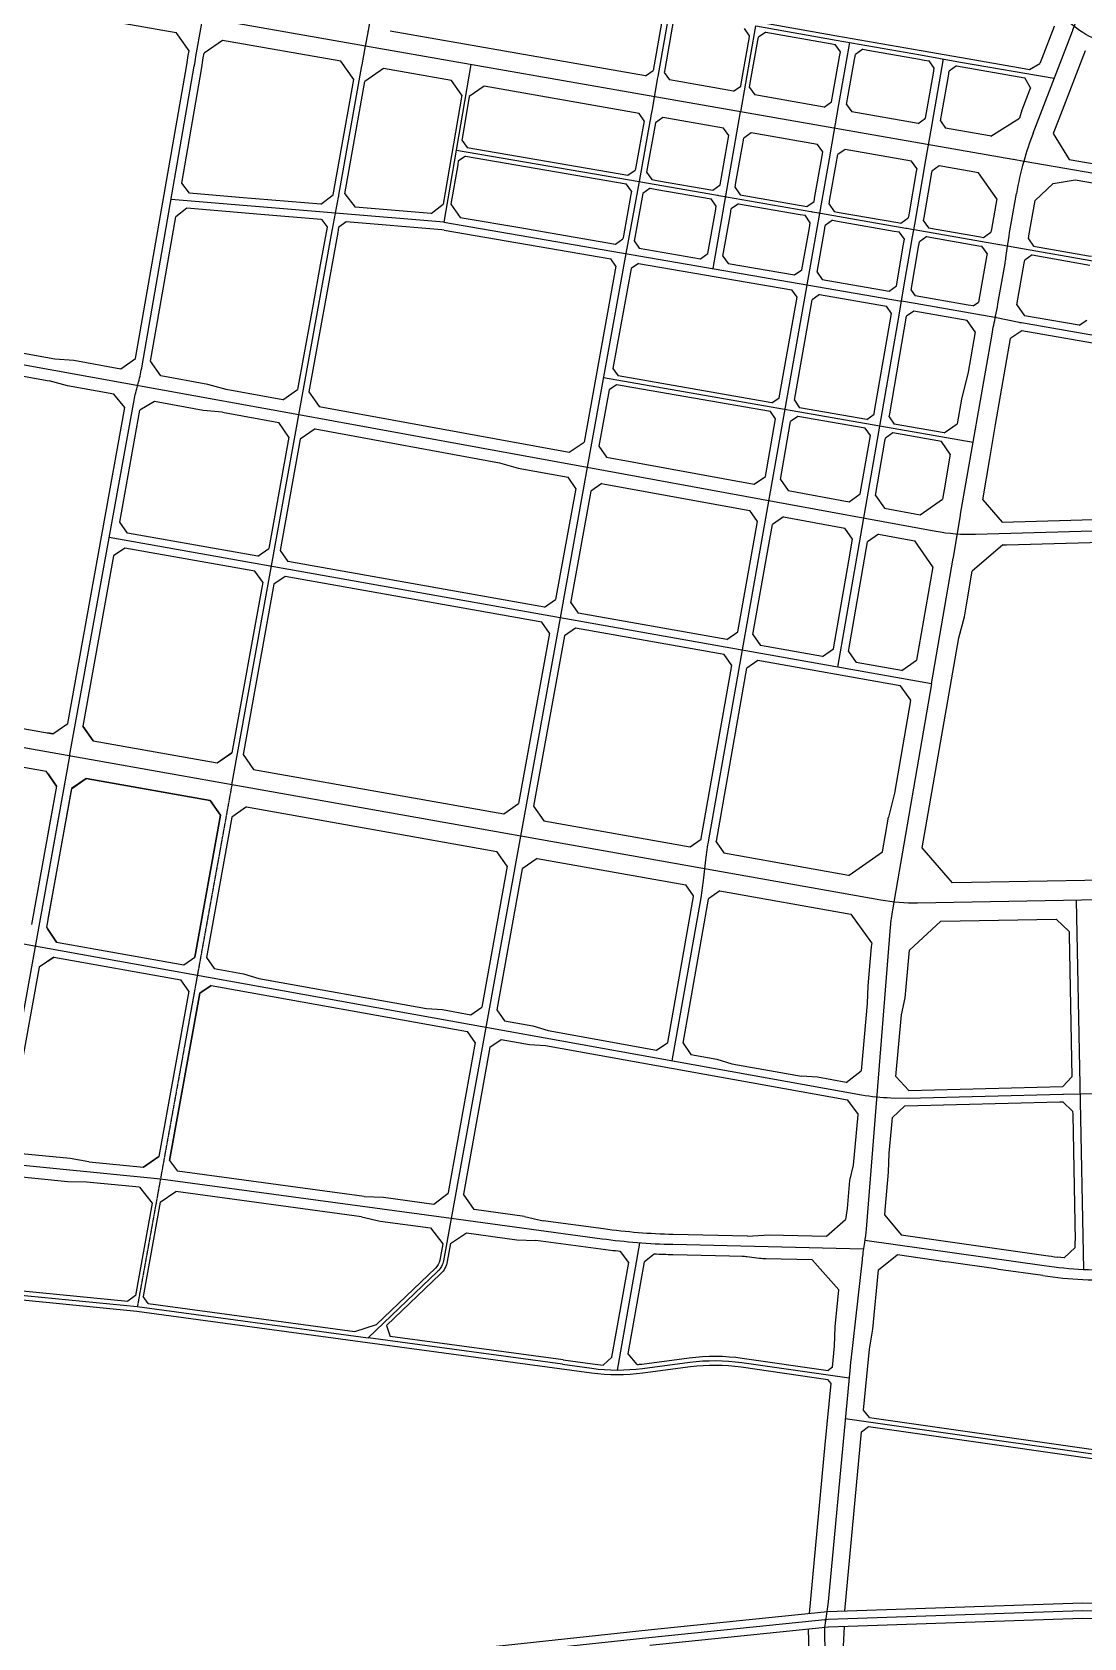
# Model space of a CAD drawing. Extents: x 529262 to 576451, y 2694391 to 2717535.
# Drawn here: x 542030 to 543685, y 2708469 to 2710996 of the extents above; entities that cross this region are included whole.
import ezdxf

# ---------------------------------------------------------------- set-up
doc = ezdxf.new("R2010")
doc.units = 0
doc.linetypes.add('DOTE', pattern=[2.42, 2, -0.2, 0.02, -0.2])
doc.layers.add('RD-中线', color=40, linetype='Continuous')
doc.layers.add('RD-红线', color=7, linetype='Continuous')

msp = doc.modelspace()

# ---------------------------------------------------------------- linework, layer by layer
at = {"layer": 'RD-中线', "linetype": 'Continuous', "flags": 128}
for points in [[(543604.689, 2710836.509), (543666.663, 2710996.92, 0.00194567), (543667.496, 2710999.101), (543675.002, 2711018.987, -0.00152731), (543675.654, 2711020.7), (543762.707, 2711247.148), (543825.032, 2711404.192, -0.01426678), (543831.797, 2711419.915), (543832.81, 2711422.096)], [(543071.138, 2711248.404), (543014.381, 2710925.624, 0.00033488), (543013.688, 2710921.665), (543005.372, 2710873.997, -0.00160454), (543002.002, 2710855.039), (542984.888, 2710760.527)], [(543297.846, 2709996.748), (543393.933, 2710550.513), (543393.933, 2710550.513), (543401.602, 2710594.707), (543401.602, 2710594.707), (543414.195, 2710667.284, 0.00029731), (543414.256, 2710667.636), (543419.649, 2710698.938, -0.00015321), (543419.68, 2710699.119), (543434.624, 2710785.535, -0.0003625), (543434.698, 2710785.964), (543446.487, 2710853.553, -0.00018668), (543446.526, 2710853.773), (543463.971, 2710953.353)], [(543604.689, 2710836.509, 0.0233511), (543589.918, 2710792.231, 0.0233511)], [(543589.918, 2710792.231, 0.02599691), (543578.411, 2710741.562)], [(543867.195, 2710489.102), (543586.447, 2710538.141, -0.00759559), (543582.866, 2710538.823), (543544.775, 2710546.676)], [(542903.502, 2710311.08), (543451.582, 2710210.559, 0.05235837), (543514.056, 2710205.753), (543828.214, 2710214.505, 0.00267531), (543988.643, 2710219.829), (544398.885, 2710233.512, -0.00200272), (544403.689, 2710233.653, -0.00200272)], [(542689.475, 2709129.121), (542677.476, 2709062.856, -0.15831505), (542668.702, 2709046.532), (542558.835, 2708941.351)], [(543338.018, 2709081.18), (543038.187, 2709088.101, -0.02795619), (542926.798, 2709096.917), (542689.475, 2709129.121)], [(543340.139, 2709095.428), (543622.283, 2709055.201, 0.04436097), (543746.076, 2709048.639), (544393.669, 2709071.772)], [(542864.424, 2708899.883), (542910.914, 2708893.574, 0.06635075), (542990.186, 2708893.386), (543064.768, 2708903.148, -0.06831022), (543146.358, 2708902.636), (543315.318, 2708878.364)]]:
    msp.add_lwpolyline(points, format="xyb", dxfattribs=at)
at = {"layer": 'RD-中线'}
for points in [[(542554.693, 2710973.539), (542558.615, 2710995.222, 0.0015719), (542559.165, 2710998.317), (542621.247, 2711354.286)], [(542089.253, 2709856.71), (542189.559, 2710410.648, -0.02016363), (542194.825, 2710434.255), (542197.626, 2710444.793, 0.02184275), (542203.243, 2710470.383), (542285.397, 2710942.114, 0.012582), (542287.612, 2710957.047), (542296.585, 2711006.776, 0.01964869), (542299.856, 2711030.117)], [(542344.399, 2709811.365), (542502.232, 2710682.996, -0.00211032), (542502.694, 2710685.486), (542512.24, 2710735.776, 0.0028271), (542512.854, 2710739.113), (542549.125, 2710942.749, -0.00067113), (542549.362, 2710944.07), (542554.693, 2710973.539)], [(543589.918, 2710792.231), (543574.034, 2710795.157, 0.00224335), (543572.709, 2710795.395), (542554.705, 2710973.537)], [(543564.682, 2710658.807), (543552.557, 2710660.912, -0.00031995), (543551.927, 2710661.022), (543417.904, 2710684.47, 0.00248414), (543416.435, 2710684.719), (543406.035, 2710686.433, -0.00238612), (543404.623, 2710686.672), (543270.248, 2710710.128, -0.00406824), (543267.847, 2710710.567), (543257.751, 2710712.499, 0.00421948), (543255.261, 2710712.954), (543122.266, 2710736.085, -0.00374178), (543120.058, 2710736.486), (543110.554, 2710738.286, 0.00401842), (543108.181, 2710738.716), (542984.802, 2710760.034)], [(543886.814, 2710602.098), (543712.795, 2710632.933, -0.00177677), (543711.746, 2710633.123), (543706.121, 2710634.161, 0.00248969), (543704.65, 2710634.425), (543579.398, 2710656.251, 0.00015078), (543579.101, 2710656.303), (543564.682, 2710658.807)]]:
    msp.add_lwpolyline(points, format="xyb", dxfattribs=at)
for points in [[(542554.705, 2710973.537), (542295.208, 2711018.946)], [(542697.562, 2710810.173), (542984.888, 2710760.527)], [(544262.103, 2710676.059), (543916.22, 2710735.948), (543904.039, 2710738.093), (543590.569, 2710792.111), (543589.918, 2710792.231)], [(542089.253, 2709856.71), (542054.946, 2709667.251)]]:
    msp.add_lwpolyline(points, dxfattribs=at)
at = {"layer": 'RD-中线', "linetype": 'Continuous'}
for points in [[(543704.306, 2710984.226, -0.1005191), (543663.709, 2711009.396)], [(543037.117, 2709377.532), (543082.431, 2709633.642, 0.015839), (543086.958, 2709664.987), (543090.171, 2709693.606, -0.015839), (543094.698, 2709724.95), (543285.818, 2710805.134, 0.00033484), (543285.888, 2710805.53), (543299.263, 2710881.719, 0.00005398), (543299.274, 2710881.782), (543316.382, 2710979.357)], [(540548.182, 2710737.322), (541687.605, 2710531.783, 0.00002463), (541687.634, 2710531.777), (541733.316, 2710523.542, -0.0000262), (541733.347, 2710523.536), (542449.949, 2710394.264)], [(543564.682, 2710658.807), (543566.865, 2710674.079, -0.00732814), (543568.237, 2710682.765), (543578.411, 2710741.562)], [(543445.012, 2709970.594), (543479.19, 2710168.12, 0.00146789), (543479.485, 2710169.857), (543490.399, 2710235.214, -0.00183941), (543490.77, 2710237.389), (543540.19, 2710520.502, -0.01214194), (543545.896, 2710549.074), (543545.825, 2710548.759, 0.00814343), (543549.507, 2710567.952), (543560.621, 2710631.44, 0.00781747), (543562.093, 2710640.704), (543564.682, 2710658.807)], [(545717.827, 2709667.062), (543423.108, 2709625.377, -0.04854963), (543365.166, 2709629.956), (541235.627, 2710008.415)], [(540814.696, 2709778.005), (543334.76, 2709323.897, 0.03886549), (543381.093, 2709319.221), (543407.415, 2709318.618), (543651.645, 2709324.826, -0.00145497), (543652.343, 2709324.841), (543704.487, 2709325.863, -0.00145327), (543705.185, 2709325.875), (543779.013, 2709326.892), (543878.347, 2709329.266)]]:
    msp.add_lwpolyline(points, format="xyb", dxfattribs=at)
at = {"layer": 'RD-中线', "linetype": 'Continuous', "flags": 128}
for points in [[(543144.811, 2710870.278), (543168.768, 2711005.405)], [(543168.768, 2711005.405), (543295.001, 2710983.108), (543427.525, 2710959.856), (543490.655, 2710948.591), (543638.132, 2710922.946)], [(542720.508, 2710944.529), (542678.141, 2710696.456)], [(543101.338, 2710623.615), (543144.74, 2710870.291)], [(542984.888, 2710760.527), (542964.364, 2710647.189)], [(542507.273, 2710710.83), (542248.903, 2710732.566)], [(542678.141, 2710696.456), (542507.273, 2710710.83)], [(542678.141, 2710696.456), (543397.765, 2710572.594)], [(542964.364, 2710647.189), (542903.502, 2710311.08)], [(543544.775, 2710546.676), (543419.068, 2710568.573), (543397.765, 2710572.594)], [(543510.436, 2710350.052), (542928.942, 2710451.567)], [(542449.949, 2710394.264), (542903.502, 2710311.08)], [(542903.502, 2710311.08), (542860.653, 2710074.445)], [(542860.653, 2710074.445), (542151.501, 2710200.475)], [(542860.653, 2710074.445), (542798.404, 2709730.68)], [(543445.012, 2709970.594), (542860.653, 2710074.445)], [(542089.253, 2709856.71), (541973.351, 2709216.645)], [(542798.404, 2709730.68), (542689.474, 2709129.116)], [(543672.435, 2709629.906), (543683.833, 2709049.185)], [(542689.475, 2709129.121), (542232.097, 2709191.187), (541973.351, 2709216.645)], [(542951.007, 2708890.85), (542986.357, 2709090.644)], [(541937.032, 2709016.075), (542195.779, 2708990.617), (542558.835, 2708941.351)], [(542864.424, 2708899.883), (542558.835, 2708941.351)], [(543309.346, 2708814.583), (543841.724, 2708738.408), (544366.258, 2708655.615)], [(542371.563, 2708402.84), (543000.432, 2708470.176), (543282.194, 2708498.93), (543682.382, 2708512.537), (543873.389, 2708507.004), (544365.941, 2708476.836), (544616.188, 2708460.513)]]:
    msp.add_lwpolyline(points, dxfattribs=at)
at = {"layer": 'RD-中线', "linetype": 'Continuous', "ltscale": 100}
msp.add_lwpolyline([(543445.012, 2709970.594), (543383.461, 2709614.86, 0.02286361), (543380.025, 2709587.654), (543341.961, 2709112.225, -0.01742204), (543339.568, 2709091.463), (543337.186, 2709075.654, 0.00955524), (543335.694, 2709064.286), (543318.044, 2708906.438, 0.00449919), (543316.941, 2708895.697), (543282.325, 2708525.99, -0.02530922), (543277.971, 2708495.953), (543278.639, 2708499.343, 0.05546752), (543276.419, 2708472.893), (543306.031, 2707379.259), (543322.775, 2707248.536), (543385.502, 2706941.474), (543476.329, 2706671.778), (543502.965, 2706608.592, -0.01270068), (543525.209, 2706551.842)], format="xyb", dxfattribs=at)
at = {"layer": 'RD-中线', "linetype": 'DOTE', "ltscale": 0.5}
msp.add_lwpolyline([(542344.399, 2709811.365), (542195.779, 2708990.617)], dxfattribs=at)
at = {"layer": 'RD-红线'}
for p, q in [((543546.197, 2709049.887), (543472.221, 2709060.434)), ((543620.029, 2709039.36), (543550.535, 2709049.269))]:
    msp.add_line(p, q, dxfattribs=at)
at = {"layer": 'RD-红线', "linetype": 'Continuous', "flags": 128}
for points in [[(543057.878, 2711224.959), (543006.893, 2710935.007)], [(543038.554, 2711011.129), (543038.208, 2711009.158), (543037.168, 2711003.244), (543025.493, 2710936.849), (543024.973, 2710933.892), (543024.627, 2710931.921)], [(543186.904, 2711009.31), (543296.215, 2710990.002), (543428.745, 2710966.749), (543491.87, 2710955.485), (543590.816, 2710938.279), (543598.911, 2710936.871)], [(543144.894, 2710910.844), (543146.635, 2710920.669), (543158.031, 2710984.947), (543158.905, 2710989.873)], [(543158.692, 2710908.475), (543160.441, 2710918.343), (543171.822, 2710982.535), (543172.694, 2710987.455)], [(543184.28, 2710995.557), (543285.648, 2710977.652), (543293.516, 2710976.262)], [(543638.053, 2711004.912), (543637.98, 2711004.721), (543618.431, 2710953.929), (543615.48, 2710946.262)], [(543287.805, 2710885.855), (543290.395, 2710900.625), (543300.247, 2710956.818), (543301.627, 2710964.688)], [(543311.447, 2710881.725), (543314.038, 2710896.504), (543323.883, 2710952.657), (543325.265, 2710960.538)], [(543336.843, 2710968.66), (543344.724, 2710967.277), (543426.305, 2710952.963), (543433.284, 2710951.718), (543441.135, 2710950.317)], [(543435.437, 2710860.023), (543447.852, 2710930.892), (543449.228, 2710938.747)], [(543459.078, 2710855.89), (543461.667, 2710870.667), (543471.462, 2710926.577), (543472.84, 2710934.447)], [(543484.404, 2710942.573), (543591.497, 2710923.951)], [(542503.792, 2710739.563), (542536.088, 2710920.882)], [(542522.39, 2710741.33), (542553.846, 2710917.928)], [(543600.623, 2710907.773), (543599.292, 2710904.357), (543587.105, 2710873.066), (543583.502, 2710860.378)], [(542706.193, 2710896.351), (542676.95, 2710725.124)], [(542717.986, 2710894.121), (542707.173, 2710830.809), (542706.333, 2710825.89)], [(542993.058, 2710856.161), (542979.917, 2710783.589), (542979.034, 2710778.709)], [(543010.81, 2710853.175), (542996.711, 2710775.31)], [(543112.31, 2710755.223), (543123.384, 2710818.164), (543125.986, 2710832.951)], [(543135.932, 2710750.983), (543137.321, 2710758.878), (543147.033, 2710814.073), (543149.63, 2710828.832)], [(543260.217, 2710729.317), (543261.607, 2710737.172), (543271.351, 2710792.247), (543273.97, 2710807.045)], [(542700.609, 2710792.375), (542699.766, 2710787.437), (542699.682, 2710786.944), (542689.1, 2710724.987)], [(543283.832, 2710725.037), (543285.23, 2710732.933), (543295.009, 2710788.202), (543297.617, 2710802.945)], [(543421.702, 2710781.233), (543420.852, 2710776.316), (543409.593, 2710711.211), (543409.081, 2710708.251), (543408.228, 2710703.316)], [(543661.721, 2710795.071), (543906.613, 2710752.87), (543918.8, 2710750.724), (544231.447, 2710696.59)], [(543445.336, 2710777.056), (543444.482, 2710772.12), (543442.775, 2710762.246), (543432.734, 2710704.179), (543431.883, 2710699.262)], [(543607.893, 2710730.488), (543636.332, 2710757.403), (543671.139, 2710763.006)], [(543671.139, 2710763.006), (543716.4, 2710755.206)], [(542356.053, 2710735.594), (542277.922, 2710742.167)], [(542484.562, 2710724.783), (542356.053, 2710735.594)], [(542972.975, 2710745.252), (542972.077, 2710740.292), (542960.283, 2710675.158), (542959.4, 2710670.281)], [(542990.652, 2710741.853), (542978.069, 2710672.361), (542977.17, 2710667.399)], [(543547.477, 2710733.328), (543539.122, 2710685.595), (543538.26, 2710680.67)], [(543597.372, 2710670.383), (543598.234, 2710675.312), (543607.893, 2710730.488)], [(542389.929, 2710708.66), (542273.788, 2710718.43)], [(542486.25, 2710700.556), (542485.154, 2710700.649), (542389.929, 2710708.66)], [(542657.698, 2710710.218), (542538.602, 2710720.237)], [(543093.317, 2710647.282), (543105.027, 2710713.834), (543106.418, 2710721.737)], [(543116.983, 2710643.284), (543128.657, 2710709.634), (543130.041, 2710717.498)], [(542512.352, 2710688.371), (542511.704, 2710684.793), (542510.894, 2710680.32), (542465.565, 2710429.988)], [(542494.352, 2710689.984), (542494.156, 2710688.902), (542483.415, 2710629.589)], [(542674.676, 2710684.705), (542524.098, 2710697.372)], [(542678.537, 2710684.211), (542940.459, 2710639.129)], [(542703.79, 2710704.217), (542803.645, 2710687.03)], [(542803.645, 2710687.03), (542833.21, 2710681.942)], [(542833.21, 2710681.942), (542947.863, 2710662.208)], [(543241.197, 2710621.819), (543252.895, 2710687.936), (543254.293, 2710695.837)], [(543264.866, 2710617.84), (543276.518, 2710683.697), (543277.909, 2710691.557)], [(542985.314, 2710655.762), (543081.772, 2710639.159)], [(543389.698, 2710596.293), (543401.087, 2710661.93), (543402.453, 2710669.804)], [(543412.902, 2710589.64), (543424.741, 2710657.868), (543426.11, 2710665.762)], [(543605.505, 2710658.807), (543691.832, 2710643.764), (543696.753, 2710642.907)], [(542483.415, 2710629.589), (542472.19, 2710567.597)], [(542983.823, 2710631.665), (543225.38, 2710590.089)], [(543125.135, 2710631.696), (543229.654, 2710613.706)], [(543532.398, 2710647.18), (543531.535, 2710642.254), (543519.027, 2710570.793)], [(543579.243, 2710566.814), (543590.648, 2710631.971), (543591.509, 2710636.892)], [(543603.076, 2710645.02), (543694.143, 2710629.151)], [(542948.603, 2710627.492), (542898.47, 2710350.637)], [(542972.287, 2710623.592), (542943.792, 2710466.231)], [(543273.017, 2710606.243), (543378.149, 2710588.147)], [(543205.578, 2710420.507), (543233.531, 2710578.491)], [(543268.743, 2710582.625), (543374.019, 2710564.505)], [(543510.547, 2710564.819), (543502.505, 2710566.22), (543419.167, 2710580.737)], [(542472.19, 2710567.597), (542457.759, 2710487.906)], [(543229.229, 2710416.424), (543257.2, 2710574.512)], [(543354.685, 2710394.51), (543355.541, 2710399.442), (543382.175, 2710552.94)], [(543500.841, 2710542.148), (543500.821, 2710542.152), (543417.341, 2710556.693)], [(543378.324, 2710390.362), (543379.178, 2710395.284), (543405.772, 2710548.551)], [(543677.463, 2710534.425), (543591.437, 2710549.452)], [(541740.348, 2710503.982), (542056.922, 2710446.874)], [(541943.666, 2710503.886), (542066.087, 2710481.802)], [(543513.434, 2710524.235), (543502.368, 2710460.846)], [(543525.484, 2710259.951), (543536.535, 2710324.842), (543545.839, 2710378.407), (543569.444, 2710513.622), (543569.592, 2710514.287), (543569.612, 2710514.377)], [(543842.323, 2710481.265), (543586.834, 2710525.892)], [(542457.759, 2710487.906), (542447.861, 2710433.241)], [(543194.012, 2710412.398), (542951.924, 2710454.661)], [(543502.368, 2710460.846), (543491.984, 2710418.021)], [(542937.745, 2710432.837), (542921.714, 2710344.306)], [(543191.527, 2710398.62), (542949.305, 2710440.906)], [(542481.637, 2710406.753), (542875.19, 2710334.573)], [(543343.113, 2710386.369), (543237.356, 2710404.831)], [(543491.984, 2710418.021), (543485.319, 2710379.503)], [(542329.497, 2710397.703), (542418.19, 2710381.703)], [(543183.62, 2710296.401), (543199.655, 2710387.027)], [(543207.194, 2710291.886), (543223.305, 2710382.944)], [(543340.739, 2710372.571), (543234.872, 2710391.053)], [(543464.848, 2710365.117), (543386.457, 2710378.802)], [(542434.319, 2710358.457), (542402.588, 2710183.226)], [(542452.023, 2710355.204), (542420.328, 2710180.172)], [(542475.311, 2710371.313), (542765.583, 2710318.075)], [(543332.919, 2710269.069), (543348.872, 2710361.011)], [(543356.861, 2710266.669), (543371.656, 2710351.932), (543372.511, 2710356.863)], [(543460.507, 2710351.663), (543384.084, 2710365.004)], [(542933.768, 2710326.879), (542933.769, 2710326.879), (543166.143, 2710284.26)], [(543474.497, 2710331.719), (543464.707, 2710275.644), (543462.106, 2710260.74)], [(542885.291, 2710277.854), (542853.64, 2710103.065)], [(542926.351, 2710285.539), (542931.28, 2710284.635), (543159.011, 2710242.868)], [(542908.885, 2710273.458), (542877, 2710097.375)], [(543219.258, 2710274.519), (543315.434, 2710256.879)], [(543140.406, 2710052.163), (543171.075, 2710225.501)], [(543212.126, 2710233.126), (543308.536, 2710215.444)], [(543370.759, 2710246.732), (543427.141, 2710236.392)], [(543555.894, 2710224.926), (543826.298, 2710232.459)], [(542385.204, 2710171.13), (542180.223, 2710207.559)], [(543188.521, 2710186.351), (543194.649, 2710220.986)], [(543361.652, 2710205.702), (543404.292, 2710197.882), (543418.511, 2710195.274)], [(542380.831, 2710147.531), (542175.947, 2710183.943)], [(543164.032, 2710047.941), (543188.521, 2710186.351)], [(543314.267, 2710021.191), (543344.167, 2710193.513)], [(543314.676, 2710163.931), (543320.609, 2710198.126)], [(543557.035, 2710188.944), (543562.833, 2710189.105), (543825.572, 2710196.425)], [(542836.256, 2710090.969), (542432.464, 2710162.731)], [(543290.658, 2710025.511), (543314.676, 2710163.931)], [(543447.097, 2710154.417), (543421.423, 2710007.349)], [(542392.967, 2710130.089), (542344.435, 2709862.076)], [(542410.706, 2710127.036), (542362.181, 2709859.055)], [(542831.883, 2710067.37), (542428.091, 2710139.132)], [(543123.011, 2710040.007), (542889.423, 2710081.52)], [(542844.018, 2710049.929), (542795.487, 2709781.916)], [(543118.852, 2710016.371), (542885.05, 2710057.921)], [(542867.666, 2710045.826), (542819.14, 2709777.845)], [(543273.254, 2710013.306), (543176.178, 2710030.559)], [(543834.897, 2709663.687), (543477.713, 2709657.239), (543430.36, 2709712.554), (543487.968, 2710042.546)], [(543395.927, 2709967.129), (543395.398, 2709967.223), (543172.019, 2710006.922)], [(543398.221, 2709991.097), (543397.745, 2709991.182), (543326.421, 2710003.858)], [(541671.145, 2709961.485), (542063.092, 2709891.829)], [(543412.216, 2709944.538), (543412.123, 2709943.902), (543386.761, 2709798.622)], [(541646.295, 2709904.961), (541651.255, 2709904.08), (542052.337, 2709832.8)], [(542126.105, 2709880.63), (542321.256, 2709845.948)], [(542115.35, 2709821.602), (542310.437, 2709786.931)], [(542378.361, 2709835.8), (542772.307, 2709765.788)], [(542068.517, 2709809.545), (542029.066, 2709591.677)], [(542092.17, 2709805.474), (542091.282, 2709800.57), (542052.692, 2709587.455)], [(543386.761, 2709798.622), (543377.231, 2709760.695)], [(542367.542, 2709776.782), (542761.488, 2709706.771)], [(542326.617, 2709763.676), (542286.164, 2709540.273)], [(542344.363, 2709760.655), (542304.415, 2709540.043)], [(542835.32, 2709754.59), (543065.281, 2709713.721)], [(543367.749, 2709705.88), (543367.75, 2709705.885), (543377.246, 2709760.768)], [(542824.501, 2709695.572), (543058.618, 2709653.965)], [(543118.449, 2709704.272), (543314.549, 2709669.422), (543315.534, 2709669.247)], [(542777.669, 2709683.516), (542737.551, 2709461.967)], [(542801.322, 2709679.444), (542761.175, 2709457.736)], [(543111.785, 2709644.516), (543318.096, 2709607.851), (543318.363, 2709607.804)], [(543388.778, 2709352.45), (543397.532, 2709449.885), (543403.673, 2709476.332), (543410.406, 2709551.268), (543459.426, 2709596.899)], [(543459.426, 2709596.899), (543641.044, 2709600.177)], [(543661.401, 2709580.573), (543661.496, 2709575.711), (543665.885, 2709352.109)], [(542068.825, 2709564.208), (542268.744, 2709528.183)], [(543350.975, 2709562.86), (543350.097, 2709556.601), (543344.76, 2709495.537), (543343.869, 2709467.234), (543334.353, 2709361.318)], [(542041.288, 2709524.479), (541993.05, 2709258.083)], [(542064.515, 2709540.598), (542264.442, 2709504.572)], [(542311.681, 2709496.06), (542715.298, 2709423.329)], [(542276.542, 2709487.137), (542229.436, 2709226.995)], [(542294.261, 2709483.97), (542246.55, 2709220.49), (542246.55, 2709220.49)], [(542841.794, 2709424.921), (543012.589, 2709394.145)], [(542727.397, 2709405.894), (542684.688, 2709170.03), (542684.549, 2709169.264)], [(542750.482, 2709398.684), (542708.669, 2709167.771)], [(542837.753, 2709401.263), (543312.689, 2709315.681)], [(543131.067, 2709372.795), (543240.517, 2709353.073)], [(543409.206, 2709330.667), (543651.269, 2709336.82)], [(543329.082, 2709294.444), (543328.935, 2709292.56), (543321.783, 2709212.959), (543316.132, 2709189.169), (543312.167, 2709145.044), (543309.926, 2709127.704)], [(543402.82, 2709306.497), (543646.539, 2709312.692), (543651.567, 2709312.82)], [(543666.945, 2709298.119), (543667.044, 2709293.091), (543670.952, 2709093.98)], [(543371.743, 2709134.759), (543372.155, 2709142.271), (543377.52, 2709201.979), (543378.462, 2709232.016), (543381.969, 2709271.055), (543383.397, 2709288.167)], [(542552.631, 2709163.837), (542258.742, 2709203.718)], [(542199.078, 2709178.358), (542116.007, 2709186.531)], [(542219.166, 2709153.445), (542192.821, 2709007.957)], [(542231.627, 2709154.911), (542204.761, 2709006.544)], [(542804.798, 2709132.641), (542725.525, 2709143.398)], [(542963.12, 2709028.19), (542968.717, 2709059.822)], [(542976.094, 2708963.764), (542993.267, 2709060.823)], [(541961.341, 2709020.717), (542181.088, 2708999.096)], [(542955.77, 2708986.649), (542963.12, 2709028.19)], [(542212.888, 2708995.359), (542537.88, 2708951.258)], [(542942.373, 2708910.93), (542955.77, 2708986.649)], [(542967.67, 2708916.151), (542976.094, 2708963.764)], [(542865.366, 2708906.819), (542593.45, 2708943.718)], [(543277.917, 2708773.897), (543286.879, 2708869.615)], [(543347.154, 2708816.245), (543842.765, 2708745.33), (544327.298, 2708668.851)], [(543308.62, 2708511.835), (543335.016, 2708793.749)], [(543345.847, 2708802.289), (543840.682, 2708731.485), (544329.853, 2708654.274)], [(543253.022, 2708508.015), (543277.917, 2708773.897)]]:
    msp.add_lwpolyline(points, dxfattribs=at)
at = {"layer": 'RD-红线'}
for points in [[(542041.481, 2711032.903), (542256.769, 2710995.219)], [(542515.785, 2710949.891), (542329.661, 2710982.461)], [(542995.32, 2710926.889), (542593.47, 2710997.209)], [(543686.855, 2710966.379), (543645.27, 2710858.603), (543636.518, 2710835.918)], [(542689.926, 2710919.418), (542582.768, 2710938.17)], [(542984.942, 2710867.793), (542741.148, 2710910.455)], [(543133.323, 2710902.74), (543032.752, 2710920.339)], [(543276.232, 2710877.732), (543166.815, 2710896.879)], [(543117.861, 2710844.534), (543025.329, 2710860.726), (543022.374, 2710861.243)], [(543423.863, 2710851.898), (543319.573, 2710870.148)], [(543265.846, 2710818.638), (543161.202, 2710836.949)], [(543538.129, 2710831.903), (543536.222, 2710832.236), (543467.205, 2710844.314)], [(542714.488, 2710814.353), (542967.491, 2710770.637)], [(543413.572, 2710792.787), (543309.188, 2710811.053)], [(542712.169, 2710800.546), (542964.838, 2710756.888)], [(543518.64, 2710774.401), (543456.913, 2710785.203)], [(542277.922, 2710742.167), (542265.549, 2710758.202)], [(543004.848, 2710763.674), (543015.751, 2710761.79), (543100.758, 2710747.102)], [(543547.477, 2710733.328), (543518.64, 2710774.401)], [(543002.195, 2710749.925), (543012.971, 2710748.063), (543098.272, 2710733.324)], [(543144.067, 2710739.398), (543248.656, 2710721.207)], [(542226.052, 2710531.409), (542256.268, 2710704.91)], [(542273.788, 2710718.43), (542256.268, 2710704.91)], [(543141.603, 2710725.617), (543238.255, 2710708.806), (543246.16, 2710707.431)], [(543291.96, 2710713.443), (543299.859, 2710712.065), (543391.721, 2710696.03), (543396.655, 2710695.169)], [(543289.475, 2710699.665), (543297.338, 2710698.293), (543386.447, 2710682.739), (543394.32, 2710681.365)], [(543440.014, 2710687.708), (543521.761, 2710673.406), (543526.686, 2710672.544)], [(543437.687, 2710673.902), (543445.578, 2710672.522), (543519.345, 2710659.616), (543524.271, 2710658.754)], [(543412.902, 2710589.64), (543419.168, 2710580.736)], [(542216.749, 2710477.992), (542226.052, 2710531.409)], [(542066.087, 2710481.802), (542096.118, 2710479.43), (542170.016, 2710466.1), (542193.13, 2710482.253)], [(542233, 2710454.738), (542216.749, 2710477.992)], [(542306.72, 2710441.44), (542233, 2710454.738)], [(542086.03, 2710439.08), (542056.951, 2710446.866)], [(542158.76, 2710425.961), (542086.03, 2710439.08)], [(542424.617, 2710417.124), (542335.711, 2710433.162), (542306.72, 2710441.44)], [(542086.347, 2709908.009), (542176.346, 2710405.027)], [(542176.343, 2710405.007), (542158.76, 2710425.961)], [(542329.488, 2710397.704), (542299.306, 2710400.608), (542222.77, 2710414.414), (542199.961, 2710400.746)], [(542168.127, 2710224.943), (542199.961, 2710400.746)], [(542765.583, 2710318.075), (542794.549, 2710309.712), (542873.237, 2710295.281)], [(542180.223, 2710207.559), (542168.127, 2710224.943)], [(542175.947, 2710183.943), (542158.505, 2710171.807), (542109.977, 2709903.81), (542126.105, 2709880.63)], [(542063.092, 2709891.829), (542086.347, 2709908.009)], [(542316.515, 2709522.608), (542362.765, 2709514.274), (542387.007, 2709506.873)], [(542387.13, 2709506.835), (542650.418, 2709459.391), (542675.546, 2709457.912), (542720.118, 2709449.88), (542720.131, 2709449.878)], [(542773.275, 2709440.301), (542817.845, 2709432.27), (542841.917, 2709424.884)], [(542750.482, 2709398.684), (542767.917, 2709410.783)], [(542767.917, 2709410.783), (542812.49, 2709402.752), (542837.625, 2709401.271)], [(543054.151, 2709404.93), (543066.3, 2709387.499), (543107.118, 2709380.144), (543131.067, 2709372.795)], [(543310.886, 2709343.425), (543265.553, 2709351.594), (543240.517, 2709353.073)], [(542119.573, 2709218.33), (542089.938, 2709223.512), (542013.475, 2709231.035), (541993.05, 2709258.083)], [(542119.932, 2709218.267), (542205.7, 2709209.829)], [(542205.708, 2709209.86), (542229.436, 2709226.995)], [(542115.943, 2709186.533), (542086.364, 2709187.187), (541998.285, 2709195.853)], [(542231.627, 2709154.911), (542256.597, 2709171.715)], [(542548.307, 2709132.131), (542256.597, 2709171.715)], [(542552.631, 2709163.837), (542582.761, 2709162.776), (542662.044, 2709152.017), (542684.548, 2709169.263)], [(542725.525, 2709143.398), (542708.669, 2709167.771)], [(542548.307, 2709132.131), (542577.631, 2709125.124), (542656.895, 2709114.368), (542676.212, 2709089.549)], [(542804.798, 2709132.641), (542834.075, 2709125.645)], [(542688.47, 2709089.896), (542713.433, 2709106.696), (542792.706, 2709095.938), (542822.837, 2709094.877)], [(543155.584, 2709101.395), (543189.64, 2709103.486), (543279.53, 2709101.556)], [(543671.126, 2709083.771), (543670.952, 2709093.98)], [(543347.154, 2708816.245), (543338.187, 2708827.618), (543347.186, 2708923.726), (543352.892, 2708955.177), (543361.646, 2709048.677), (543390.959, 2709072.02)], [(543653.549, 2709067.535), (543643.106, 2709068.653)], [(543472.221, 2709060.434), (543466.271, 2709061.283)], [(543550.535, 2709049.269), (543546.197, 2709049.887)], [(542192.821, 2709007.957), (542181.088, 2708999.096)], [(542212.888, 2708995.359), (542204.761, 2709006.544)], [(542537.88, 2708951.258), (542572.146, 2708962.4)], [(542942.373, 2708910.93), (542928.402, 2708898.742)], [(542981.992, 2708899.466), (542967.67, 2708916.151)], [(543289.305, 2708895.534), (543292.406, 2708928.652)], [(543289.305, 2708895.534), (543282.478, 2708890.154)], [(543286.879, 2708869.615), (543281.758, 2708876.114)], [(543335.016, 2708793.749), (543345.847, 2708802.289)], [(543307.454, 2708487.782), (543303.329, 2708402.694)]]:
    msp.add_lwpolyline(points, dxfattribs=at)
for points in [[(542277.061, 2710966.154), (542256.769, 2710995.219, 0.41574798)], [(542329.661, 2710982.461), (542300.749, 2710962.275, 0.4126663)], [(542193.13, 2710482.253), (542273.575, 2710944.173, 0.012873), (542275.742, 2710958.841), (542277.061, 2710966.154)], [(542265.549, 2710758.202), (542297.219, 2710940.055, 0.01230796), (542299.481, 2710955.246), (542300.749, 2710962.275)], [(543301.627, 2710964.688), (543293.516, 2710976.262, 0.41384377)], [(543449.228, 2710938.747), (543441.135, 2710950.317, 0.41328865)], [(543484.404, 2710942.573), (543472.84, 2710934.447, 0.41384518)], [(542706.193, 2710896.351), (542689.926, 2710919.418, 0.41301737)], [(542741.148, 2710910.455), (542717.986, 2710894.121, 0.41541076)], [(543133.323, 2710902.74), (543144.894, 2710910.844, 0.41356012)], [(543158.692, 2710908.475), (543166.815, 2710896.879, 0.41486731)], [(543276.232, 2710877.732), (543287.805, 2710885.855, 0.41411729)], [(543311.447, 2710881.725), (543319.573, 2710870.148, 0.41430984)], [(543423.863, 2710851.898), (543435.437, 2710860.023, 0.4141577)], [(543125.986, 2710832.951), (543117.861, 2710844.534, 0.4144863)], [(543161.202, 2710836.949), (543149.63, 2710828.832, 0.41394088)], [(543459.078, 2710855.89), (543467.205, 2710844.314, 0.41426943)], [(543273.97, 2710807.045), (543265.846, 2710818.638, 0.41476547)], [(543309.188, 2710811.053), (543297.617, 2710802.945, 0.41366187)], [(543421.702, 2710781.233), (543413.572, 2710792.787, 0.41362615)], [(543456.913, 2710785.203), (543445.336, 2710777.056, 0.41480122)], [(542657.698, 2710710.218), (542676.95, 2710725.124, 0.38946734)], [(542689.1, 2710724.987), (542703.79, 2710704.217, 0.41383336)], [(543248.656, 2710721.207), (543260.217, 2710729.317, 0.41336001)], [(543283.832, 2710725.037), (543291.96, 2710713.443, 0.41489034)], [(542494.352, 2710689.984), (542486.25, 2710700.556, 0.44238248)], [(542524.098, 2710697.372), (542512.352, 2710688.371, 0.38659476)], [(542678.537, 2710684.211), (542674.676, 2710684.705, 0.02163338)], [(543431.883, 2710699.262), (543440.014, 2710687.708, 0.41363611)], [(542948.603, 2710627.492), (542940.459, 2710639.129, 0.41676061)], [(542983.823, 2710631.665), (542972.287, 2710623.592, 0.41167109)], [(543081.772, 2710639.159), (543093.317, 2710647.282, 0.41312483)], [(543116.983, 2710643.284), (543125.135, 2710631.696, 0.41530313)], [(543229.654, 2710613.706), (543241.197, 2710621.819, 0.41284598)], [(543264.866, 2710617.84), (543273.017, 2710606.243, 0.41558247)], [(543233.531, 2710578.491), (543225.38, 2710590.089, 0.41558247)], [(543268.743, 2710582.625), (543257.2, 2710574.512, 0.41284598)], [(543378.149, 2710588.147), (543389.698, 2710596.293, 0.41381589)], [(543382.175, 2710552.94), (543374.019, 2710564.505, 0.41461095)], [(543417.341, 2710556.693), (543405.772, 2710548.551, 0.41440574)], [(543677.463, 2710534.425), (543689.032, 2710542.538, 0.41369259)], [(542943.803, 2710466.294), (542951.924, 2710454.661, 0.41606104)], [(542424.63, 2710417.122), (542447.861, 2710433.241, 0.41401976)], [(542465.565, 2710429.988), (542481.637, 2710406.753, 0.41355389)], [(542949.305, 2710440.906), (542937.745, 2710432.837, 0.4123685)], [(543194.012, 2710412.398), (543205.578, 2710420.507, 0.41354397)], [(543229.229, 2710416.424), (543237.356, 2710404.831, 0.41488347)], [(542434.319, 2710358.457), (542418.19, 2710381.703, 0.41440739)], [(543199.655, 2710387.027), (543191.527, 2710398.62, 0.41488347)], [(543234.872, 2710391.053), (543223.305, 2710382.944, 0.41354397)], [(543343.113, 2710386.369), (543354.685, 2710394.51, 0.41451474)], [(543378.324, 2710390.362), (543386.457, 2710378.802, 0.41391244)], [(542475.311, 2710371.313), (542452.023, 2710355.204, 0.41487354)], [(543348.872, 2710361.011), (543340.739, 2710372.571, 0.41391244)], [(543384.084, 2710365.004), (543372.511, 2710356.863, 0.41451474)], [(542875.19, 2710334.573), (542898.478, 2710350.681, 0.41487354)], [(542921.714, 2710344.306), (542933.768, 2710326.879, 0.41355389)], [(542885.291, 2710277.854), (542873.237, 2710295.281, 0.41355389)], [(542926.351, 2710285.539), (542908.885, 2710273.458, 0.41487354)], [(543166.143, 2710284.26), (543183.62, 2710296.401, 0.4160511)], [(543207.194, 2710291.886), (543219.258, 2710274.519, 0.41237841)], [(543315.434, 2710256.879), (543332.919, 2710269.069, 0.4170236)], [(543356.861, 2710266.669), (543370.759, 2710246.732, 0.4114091)], [(543171.075, 2710225.501), (543159.011, 2710242.868, 0.41237841)], [(543212.126, 2710233.126), (543194.649, 2710220.986, 0.4160511)], [(543320.609, 2710198.126), (543308.536, 2710215.444, 0.4114091)], [(543361.652, 2710205.702), (543344.167, 2710193.513, 0.4170236)], [(542385.204, 2710171.13), (542402.588, 2710183.226, 0.41326053)], [(542420.328, 2710180.172), (542432.464, 2710162.731, 0.41516724)], [(542392.967, 2710130.089), (542380.831, 2710147.531, 0.41516724)], [(542428.091, 2710139.132), (542410.706, 2710127.036, 0.41326053)], [(542836.256, 2710090.969), (542853.64, 2710103.065, 0.41326053)], [(542877.287, 2710098.962), (542889.423, 2710081.52, 0.41516724)], [(542844.018, 2710049.929), (542831.883, 2710067.37, 0.41516724)], [(542885.05, 2710057.921), (542867.666, 2710045.826, 0.41326053)], [(543123.011, 2710040.007), (543140.406, 2710052.163, 0.41443673)], [(543164.032, 2710047.941), (543176.178, 2710030.559, 0.41399043)], [(543273.254, 2710013.306), (543290.658, 2710025.511, 0.41540813)], [(543130.998, 2709998.989), (543118.852, 2710016.371, 0.41399043)], [(543172.019, 2710006.922), (543154.624, 2709994.767, 0.41443673)], [(543314.267, 2710021.191), (543326.421, 2710003.858, 0.41302001)], [(542321.256, 2709845.948), (542344.435, 2709862.076, 0.41326053)], [(542362.181, 2709859.055), (542378.361, 2709835.8, 0.41516724)], [(542068.517, 2709809.545), (542052.337, 2709832.8, 0.41516724)], [(542115.35, 2709821.602), (542092.17, 2709805.474, 0.41326053)], [(542326.617, 2709763.676), (542310.437, 2709786.931, 0.41516724)], [(542367.542, 2709776.782), (542344.363, 2709760.655, 0.41326053)], [(542772.307, 2709765.788), (542795.487, 2709781.916, 0.41326053)], [(542819.14, 2709777.845), (542835.32, 2709754.59, 0.41516724)], [(543065.281, 2709713.721), (543082.683, 2709725.909, 0.41509431)], [(543106.296, 2709721.616), (543118.449, 2709704.272, 0.41323291)], [(542777.669, 2709683.516), (542761.488, 2709706.771, 0.41516724)], [(542824.501, 2709695.572), (542801.322, 2709679.444, 0.41326053)], [(543070.769, 2709636.61), (543058.618, 2709653.965, 0.41345588)], [(543111.785, 2709644.516), (543094.386, 2709632.338, 0.41489395)], [(542052.692, 2709587.455), (542068.825, 2709564.208, 0.41446358)], [(542064.515, 2709540.598), (542041.288, 2709524.479, 0.41396359)], [(542268.744, 2709528.183), (542286.164, 2709540.273, 0.41396359)], [(542304.415, 2709540.043), (542316.515, 2709522.608, 0.41446358)], [(542276.542, 2709487.137), (542264.442, 2709504.572, 0.41446358)], [(542311.681, 2709496.06), (542294.261, 2709483.97, 0.41396359)], [(542720.131, 2709449.878), (542737.551, 2709461.967, 0.41396359)], [(542761.175, 2709457.736), (542773.275, 2709440.301, 0.41446358)], [(542727.397, 2709405.894), (542715.298, 2709423.329, 0.41446358)], [(543012.589, 2709394.145), (543030.019, 2709406.294, 0.41514038)], [(543651.269, 2709336.82), (543665.885, 2709352.109, 0.41251957)], [(543666.945, 2709298.119), (543651.567, 2709312.82, 0.41590958)], [(542246.55, 2709220.49), (542258.738, 2709203.718, 0.42723797)], [(542968.717, 2709059.822), (542955.508, 2709077.354, 0.4351178)], [(543008.812, 2709073.19), (542993.267, 2709060.823, 0.37849506)], [(543466.271, 2709061.283), (543391.202, 2709071.986, 0.0023674), (543390.958, 2709072.019, 0.0023674)], [(543653.549, 2709067.535), (543671.126, 2709083.771, 0.45399278)], [(542587.88, 2708960.85), (542593.45, 2708943.718, 0.62803197)]]:
    msp.add_lwpolyline(points, format="xyb", dxfattribs=at)
at = {"layer": 'RD-红线', "linetype": 'Continuous'}
for points in [[(543158.905, 2710989.873), (543150.798, 2711001.466, 0.41440105)], [(543184.28, 2710995.557), (543172.694, 2710987.455, 0.4140261)], [(543336.843, 2710968.66), (543325.265, 2710960.538, 0.41424944)], [(542536.088, 2710920.882), (542515.785, 2710949.891, 0.4151024)], [(542582.768, 2710938.17), (542553.846, 2710917.928, 0.41332528)], [(542995.32, 2710926.889), (543006.893, 2710935.007, 0.41397276)], [(543024.627, 2710931.921), (543032.752, 2710920.339, 0.4144544)], [(543598.911, 2710936.871), (543615.48, 2710946.262, 0.35811877)], [(543600.623, 2710907.773), (543591.497, 2710923.951, 0.47385005)], [(542993.058, 2710856.161), (542984.942, 2710867.793, 0.41594294)], [(543022.374, 2710861.243), (543010.81, 2710853.175, 0.4124863)], [(543538.129, 2710831.903), (543583.502, 2710860.378, 0.38423757)], [(543636.518, 2710835.918), (543661.721, 2710795.071, 0.45096262)], [(542706.333, 2710825.89), (542714.488, 2710814.353, 0.41364309)], [(542712.169, 2710800.546), (542700.609, 2710792.375, 0.41478426)], [(542972.975, 2710745.252), (542964.838, 2710756.888, 0.41656995)], [(542967.491, 2710770.637), (542979.034, 2710778.709, 0.41186109)], [(542996.711, 2710775.31), (543004.848, 2710763.674, 0.41656995)], [(543100.758, 2710747.102), (543112.31, 2710755.223, 0.41331503)], [(542484.562, 2710724.783), (542503.792, 2710739.563, 0.38741889)], [(542522.39, 2710741.33), (542538.602, 2710720.237, 0.44152571)], [(543002.195, 2710749.925), (542990.652, 2710741.853, 0.41186109)], [(543106.418, 2710721.737), (543098.272, 2710733.324, 0.41511267)], [(543135.932, 2710750.983), (543144.067, 2710739.398, 0.4147884)], [(543141.603, 2710725.617), (543130.041, 2710717.498, 0.41363896)], [(543254.293, 2710695.837), (543246.16, 2710707.431, 0.41506763)], [(543289.475, 2710699.665), (543277.909, 2710691.557, 0.4135371)], [(543402.453, 2710669.804), (543394.32, 2710681.365, 0.4139197)], [(543396.655, 2710695.169), (543408.228, 2710703.316, 0.41467636)], [(543526.686, 2710672.544), (543538.26, 2710680.67, 0.41418884)], [(542947.863, 2710662.208), (542959.4, 2710670.281, 0.41167109)], [(542977.17, 2710667.399), (542985.314, 2710655.762, 0.41676061)], [(543437.687, 2710673.902), (543426.11, 2710665.762, 0.41462236)], [(543532.398, 2710647.18), (543524.271, 2710658.754, 0.41423828)], [(543597.372, 2710670.383), (543605.505, 2710658.807, 0.4144365)], [(543603.076, 2710645.02), (543591.509, 2710636.892, 0.41399066)], [(543579.243, 2710566.814), (543591.437, 2710549.452, 0.4143182)], [(543586.834, 2710525.892), (543569.612, 2710514.377, 0.40072812)], [(543427.141, 2710236.392), (543462.106, 2710260.74, 0.41672229)], [(543525.484, 2710259.951), (543555.894, 2710224.926, 0.47302029)], [(543447.07, 2710154.263), (543418.511, 2710195.274, 0.4117048)], [(543557.035, 2710188.944), (543509.101, 2710147.437, 0.35700677)], [(543398.221, 2709991.097), (543421.423, 2710007.349, 0.41510717)], [(543412.216, 2709944.538), (543395.927, 2709967.129, 0.40534186)], [(543315.534, 2709669.247), (543367.749, 2709705.88, 0.41554724)], [(543350.975, 2709562.86), (543318.363, 2709607.804, 0.40358616)], [(543661.401, 2709580.573), (543641.044, 2709600.177, 0.41375146)], [(543310.886, 2709343.425), (543334.353, 2709361.318, 0.44043157)], [(543388.778, 2709352.45), (543409.206, 2709330.667, 0.44831761)], [(543329.082, 2709294.444), (543312.689, 2709315.681, 0.38507585)], [(543402.82, 2709306.497), (543383.397, 2709288.167, 0.38273309)], [(543279.53, 2709101.556), (543309.926, 2709127.704, 0.3831904)], [(543371.743, 2709134.759), (543397.464, 2709103.417, 0.38899964)]]:
    msp.add_lwpolyline(points, format="xyb", dxfattribs=at)
for points in [[(543510.538, 2710564.813), (543519.024, 2710570.776)], [(543513.434, 2710524.235), (543500.841, 2710542.148)], [(543464.848, 2710365.117), (543485.319, 2710379.503)], [(543474.497, 2710331.719), (543460.507, 2710351.663)], [(543496.845, 2710075.923), (543499.952, 2710094.559), (543509.101, 2710147.437)], [(543487.968, 2710042.546), (543496.845, 2710075.923)]]:
    msp.add_lwpolyline(points, dxfattribs=at)
at = {"layer": 'RD-红线', "linetype": 'Continuous', "flags": 128}
for points in [[(543082.683, 2709725.909, -0.00056106), (543082.881, 2709727.041), (543130.998, 2709998.989)], [(543106.296, 2709721.616, -0.00064686), (543106.514, 2709722.86), (543154.624, 2709994.767)], [(543030.019, 2709406.294), (543070.615, 2709635.733, 0.00045642), (543070.769, 2709636.61, 0.00045642)], [(543054.151, 2709404.93), (543094.248, 2709631.551, 0.00039014), (543094.386, 2709632.338)], [(543155.584, 2709101.395), (543038.556, 2709104.097, -0.02795619), (542928.949, 2709112.771), (542834.075, 2709125.645)], [(542676.212, 2709089.549), (542671.572, 2709063.926, -0.15831505), (542664.553, 2709050.866), (542572.146, 2708962.4)], [(542688.47, 2709089.896), (542683.38, 2709061.787, -0.15831505), (542672.851, 2709042.198), (542587.88, 2708960.85)], [(542955.508, 2709077.354, -0.00764888), (542924.647, 2709081.062), (542822.837, 2709094.877)], [(543397.464, 2709103.417), (543624.541, 2709071.041, 0.0068417), (543643.106, 2709068.653)], [(543149.549, 2709069.526), (543037.818, 2709072.105, -0.00714266), (543008.812, 2709073.19)], [(543292.406, 2708928.652), (543293.461, 2708958.69), (543298.936, 2709017.171), (543257.234, 2709064.035), (543184.507, 2709065.713, -0.02492232), (543174.571, 2709066.439), (543154.548, 2709068.909, 0.01279541), (543147.36, 2709069.572, 0.01804459)], [(541961.527, 2709006.631), (542194.965, 2708983.663), (542557.894, 2708934.414), (542909.973, 2708886.638, 0.06635075), (542991.094, 2708886.445), (543065.677, 2708896.207, -0.01002961)], [(543063.86, 2708910.088, -0.06831023), (543147.354, 2708909.565), (543282.478, 2708890.154)], [(542865.366, 2708906.819), (542911.855, 2708900.51, 0.01420132), (542928.402, 2708898.742, 0.01420132)], [(542981.992, 2708899.466, 0.00625956), (542989.277, 2708900.327), (543063.86, 2708910.088, -0.03458749)], [(543065.677, 2708896.207, -0.06831023), (543145.363, 2708895.707), (543281.758, 2708876.114)]]:
    msp.add_lwpolyline(points, format="xyb", dxfattribs=at)
at = {"layer": 'RD-红线', "color": 7, "flags": 128}
for points in [[(542126.105, 2709880.63), (542109.977, 2709903.81)], [(542063.092, 2709891.829), (542054.931, 2709893.279)], [(542126.105, 2709880.63), (542321.192, 2709845.96)], [(542321.192, 2709845.96), (542344.447, 2709862.14)], [(542055.287, 2709828.642), (542068.529, 2709809.609)], [(542092.159, 2709805.41), (542115.414, 2709821.59)], [(542310.501, 2709786.92), (542115.414, 2709821.59)], [(542068.529, 2709809.609), (542054.946, 2709734.598)], [(542092.159, 2709805.41), (542054.946, 2709599.903)], [(542310.501, 2709786.92), (542326.629, 2709763.74)], [(542286.166, 2709540.286), (542326.629, 2709763.74)], [(542068.808, 2709564.211), (542054.946, 2709584.186)], [(542068.808, 2709564.211), (542268.731, 2709528.186)], [(542054.946, 2709533.943), (542064.532, 2709540.595), (542264.455, 2709504.57)], [(542268.731, 2709528.186), (542286.166, 2709540.286)], [(542294.256, 2709483.943), (542311.691, 2709496.042)], [(542246.55, 2709220.49), (542294.256, 2709483.943)], [(542229.436, 2709226.995), (542205.702, 2709209.856)], [(542246.55, 2709220.49), (542258.741, 2709203.713)], [(542116.007, 2709186.531), (542086.364, 2709187.187)], [(542199.082, 2709178.353), (542116.007, 2709186.527)], [(542199.082, 2709178.353), (542219.166, 2709153.445)], [(542231.627, 2709154.911), (542256.591, 2709171.711)]]:
    msp.add_lwpolyline(points, dxfattribs=at)
at = {"layer": 'RD-红线', "linetype": 'ByBlock', "ltscale": 8}
for points in [[(542370.171, 2708414.76), (542999.184, 2708482.111), (543281.38, 2708510.909), (543682.352, 2708524.543), (543873.93, 2708518.993), (544366.698, 2708488.812), (544617.065, 2708472.482), (544897.118, 2708449.696)], [(543001.68, 2708458.241), (543283.008, 2708486.951), (543682.412, 2708500.531), (543872.848, 2708495.014), (544365.183, 2708464.86)]]:
    msp.add_lwpolyline(points, dxfattribs=at)
at = {"layer": 'RD-红线', "linetype": 'Continuous', "ltscale": 100}
msp.add_lwpolyline([(543251.117, 2708483.696), (543271.299, 2707738.35)], dxfattribs=at)
at = {"layer": 'RD-红线'}
msp.add_arc((543721.087, 2709748.193), 716, 261.885673, 272.045797, dxfattribs=at)

doc.saveas('drawing.dxf')
